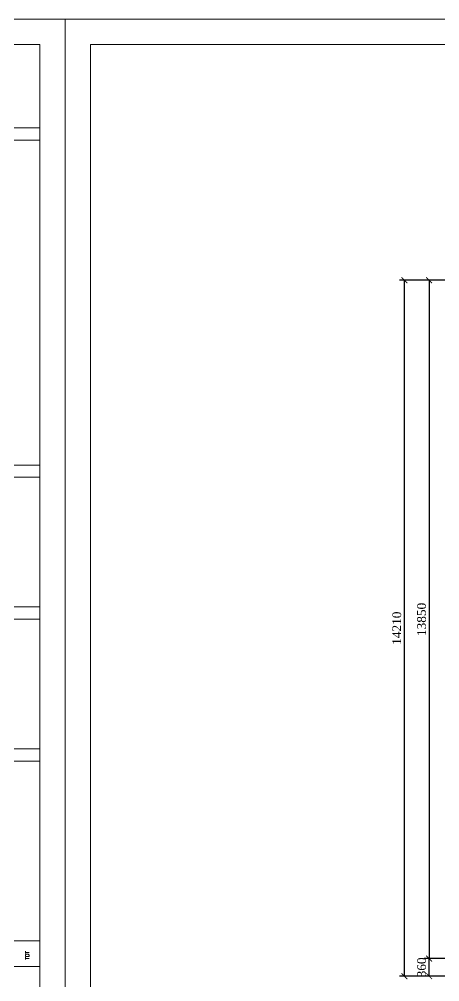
# Model space of a CAD drawing. Header units: millimetres. Extents: x -9564 to 494436, y -140371 to 4257.
# Drawn here: x 348.15 to 356.73, y 111.2 to 130.85 of the extents above; entities that cross this region are included whole.
import ezdxf
from ezdxf.enums import TextEntityAlignment as Align

# ---------------------------------------------------------------- set-up
doc = ezdxf.new("R2010")
doc.units = ezdxf.units.MM
doc.header["$MEASUREMENT"] = 0
doc.linetypes.add('DASHED2', pattern=[0.375, 0.25, -0.125])
doc.layers.get('DEFPOINTS').update_dxf_attribs({"lineweight": 18})
for name, color, linetype, lineweight in [('LEGEND', 1, 'DASHED2', 50), ('XR-KOP A3_MOZART$0$A-TXTKOP', 3, 'Continuous', 5), ('XR-KOP A3_MOZART$0$KOP-A1$0$A-GRSKOP', 1, 'Continuous', 5), ('XR-KOP A3_MOZART$0$KOP-A1$0$A-TXTKOP', 3, 'Continuous', 5)]:
    doc.layers.add(name, color=color, linetype=linetype, lineweight=lineweight)
doc.styles.add('HAND', font='ROMAND.SHX', dxfattribs={"width": 0.8, "height": 250})
doc.styles.add('style2', font='times.ttf', dxfattribs={"height": 0.18})
doc.styles.add('XR-KOP A3_MOZART$0$KOP-A1$0$ROMANS', font='romans.shx', dxfattribs={"height": 200})
doc.styles.add('XR-KOP A3_MOZART$0$ROMAND', font='romand.shx', dxfattribs={"height": 2, "bigfont": 'bigfont.shx'})
doc.dimstyles.new('ISO-25', dxfattribs={"dimtxt": 0.18, "dimasz": 0.12, "dimexe": 0.1, "dimexo": 0.1, "dimgap": 0.0625, "dimtad": 1, "dimtoh": 1, "dimdec": 0, "dimlfac": 1000, "dimtxsty": 'style2', "dimblk": 'ARCHTICK', "dimcen": 0.15, "dimclrd": 1, "dimclre": 1, "dimclrt": 4, "dimadec": 0, "dimazin": 0, "dimtfac": 1, "dimtdec": 0, "dimtmove": 0, "dimatfit": 3, "dimldrblk": 'OBLIQUE', "dimfxl": 1, "dimarcsym": 0})

# ---------------------------------------------------------------- blocks, each defined once
blk = doc.blocks.new('_ArchTick')
at = {"color": 0, "linetype": 'ByBlock', "const_width": 0.15}
blk.add_lwpolyline([(-0.5, -0.5), (0.5, 0.5)], dxfattribs=at)
blk = doc.blocks.new('*D289')
at = {"color": 1, "lineweight": -2, "transparency": 16777216}
for p, q in [((580.545, 153.901), (579.564, 153.901)), ((579.664, 153.541), (579.664, 153.901)), ((580.545, 153.541), (579.564, 153.541))]:
    blk.add_line(p, q, dxfattribs=at)
at = {"layer": 'DEFPOINTS', "color": 0, "transparency": 16777216}
for p in [(579.664, 153.901), (580.645, 153.901), (580.645, 153.541)]:
    blk.add_point(p, dxfattribs=at)
at = {"color": 1, "lineweight": -2, "transparency": 16777216, "xscale": 0.12, "yscale": 0.12, "zscale": 0.12}
for p, rotation in [((579.664, 153.901), 90), ((579.664, 153.541), 270)]:
    blk.add_blockref('_ArchTick', p, dxfattribs=dict(at, rotation=rotation))
at = {"color": 4, "transparency": 16777216, "insert": (579.51, 153.721), "char_height": 0.18, "attachment_point": 5, "rotation": 90, "style": 'style2'}
blk.add_mtext('360', dxfattribs=at)
blk = doc.blocks.new('_Oblique')
at = {"color": 0, "linetype": 'ByBlock', "lineweight": -2}
blk.add_line((-0.5, -0.5), (0.5, 0.5), dxfattribs=at)
blk = doc.blocks.new('*D177')
at = {"color": 1, "lineweight": -2, "transparency": 16777216}
for p, q in [((580.099, 167.751), (579.564, 167.751)), ((579.664, 167.751), (579.664, 153.901)), ((580.099, 153.901), (579.564, 153.901))]:
    blk.add_line(p, q, dxfattribs=at)
at = {"layer": 'DEFPOINTS', "color": 0, "transparency": 16777216}
for p in [(580.199, 167.751), (579.664, 153.901), (580.199, 153.901)]:
    blk.add_point(p, dxfattribs=at)
at = {"color": 1, "lineweight": -2, "transparency": 16777216, "xscale": 0.12, "yscale": 0.12, "zscale": 0.12}
for p, rotation in [((579.664, 167.751), 90), ((579.664, 153.901), 270)]:
    blk.add_blockref('_ArchTick', p, dxfattribs=dict(at, rotation=rotation))
at = {"color": 4, "transparency": 16777216, "insert": (579.51, 160.826), "char_height": 0.18, "attachment_point": 5, "rotation": 90, "style": 'style2'}
blk.add_mtext('13850', dxfattribs=at)
blk = doc.blocks.new('*D178')
at = {"color": 1, "lineweight": -2, "transparency": 16777216}
for p, q in [((579.564, 167.751), (579.058, 167.751)), ((579.158, 153.541), (579.158, 167.751)), ((579.564, 153.541), (579.058, 153.541))]:
    blk.add_line(p, q, dxfattribs=at)
at = {"layer": 'DEFPOINTS', "color": 0, "transparency": 16777216}
for p in [(579.158, 167.751), (579.664, 167.751), (579.664, 153.541)]:
    blk.add_point(p, dxfattribs=at)
at = {"color": 1, "lineweight": -2, "transparency": 16777216, "xscale": 0.12, "yscale": 0.12, "zscale": 0.12}
for p, rotation in [((579.158, 167.751), 90), ((579.158, 153.541), 270)]:
    blk.add_blockref('_ArchTick', p, dxfattribs=dict(at, rotation=rotation))
at = {"color": 4, "transparency": 16777216, "insert": (579.004, 160.646), "char_height": 0.18, "attachment_point": 5, "rotation": 90, "style": 'style2'}
blk.add_mtext('14210', dxfattribs=at)
blk = doc.blocks.new('hsdh')
at = {"layer": 'XR-KOP A3_MOZART$0$KOP-A1$0$A-GRSKOP', "linetype": 'Continuous', "lineweight": 5}
for p, q in [((140385, 80618), (145017, 80618)), ((140385, 74466), (145017, 74466)), ((140385, 74244), (145017, 74244)), ((140385, 71876), (145017, 71876)), ((140385, 71654), (145017, 71654)), ((140385, 69286), (145017, 69286)), ((140385, 69063), (145017, 69063)), ((140385, 65781), (145017, 65781)), ((140385, 65781), (145017, 65781)), ((140385, 65317), (145017, 65317))]:
    blk.add_line(p, q, dxfattribs=at)
at = {"layer": 'XR-KOP A3_MOZART$0$KOP-A1$0$A-GRSKOP', "color": 0, "linetype": 'Continuous', "lineweight": 5}
blk.add_lwpolyline([(145480, 82601), (107945, 82601), (107945, 56197), (145480, 56197)], close=True, dxfattribs=at)
at = {"layer": 'XR-KOP A3_MOZART$0$KOP-A1$0$A-GRSKOP', "color": 5, "linetype": 'Continuous', "lineweight": 5}
blk.add_lwpolyline([(145017, 82138), (108409, 82138), (108409, 56660), (145017, 56660)], close=True, dxfattribs=at)
at = {"layer": 'XR-KOP A3_MOZART$0$KOP-A1$0$A-GRSKOP', "linetype": 'Continuous', "lineweight": 5}
blk.add_lwpolyline([(145017, 80396), (140385, 80396)], dxfattribs=at)
at = {"layer": 'XR-KOP A3_MOZART$0$KOP-A1$0$A-TXTKOP', "lineweight": 5, "style": 'XR-KOP A3_MOZART$0$KOP-A1$0$ROMANS'}
blk.add_text('TDT', height=69.5, rotation=90, dxfattribs=at).set_placement((144822, 65440))
blk = doc.blocks.new('A$C2a879c63')
at = {"layer": 'LEGEND', "xscale": 0.00111896417510141, "yscale": 0.00111896417510141, "zscale": 0.00111896417510141}
for p in [(215.213, -62.8819), (257.213, -62.8819)]:
    blk.add_blockref('hsdh', p, dxfattribs=at)
at = {"color": 4, "style": 'HAND'}
for tag, height, rotation, p in [('DRY.WASHER', 0.054, 0, (11.9366, 24.9122)), ('PATIO', 0.135, 0, (20.9666, 21.5696)), ('GENSET', 0.135, 0, (18.2157, 17.1045)), ('PLANTERBOX', 0.135, 90, (22.169, 13.2959)), ('PLANTERBOX', 0.135, 0, (18.5224, 11.5633)), ('PATIO', 0.135, 0, (400.0395, 10.821)), ('CARPORT', 0.135, 0, (12.157, 9.7744)), ('CARPORT', 0.135, 0, (20.6202, 9.7744))]:
    blk.add_attdef(tag, text='', height=height, rotation=rotation, dxfattribs=at).set_placement(p, align=Align.MIDDLE)
at = {"layer": 'XR-KOP A3_MOZART$0$A-TXTKOP', "style": 'XR-KOP A3_MOZART$0$ROMAND'}
for tag, p in [('1:200', (37.0468, 3.1879)), ('1:100', (79.0468, 3.1879)), ('1:100', (121.0468, 3.1879)), ('1:100', (163.0468, 3.1879)), ('1:100', (205.0468, 3.1879)), ('1:100', (247.0468, 3.1879)), ('1:100', (289.0468, 3.1879)), ('1:100', (331.0468, 3.1879)), ('1:100', (373.0468, 3.1879)), ('1:100', (415.0468, 3.1879)), ('1:100', (457.0468, 3.1879)), ('1:100', (499.0468, 3.1879))]:
    blk.add_attdef(tag, text='', height=0.1296, dxfattribs=at).set_placement(p, align=Align.MIDDLE)
for base, p1, p2, picture, middle in [((384.9203, 24.2154), (385.4263, 10.0054), (385.4263, 24.2154), '*D178', (384.7663, 17.1104)), ((385.4263, 10.3654), (385.9614, 24.2154), (385.9614, 10.3654), '*D177', (385.2722, 17.2904))]:
    dim = blk.add_linear_dim(base=base, p1=p1, p2=p2, angle=90, dimstyle='ISO-25')
    dim.commit()
    dim.dimension.update_dxf_attribs({"geometry": picture, "text_midpoint": middle, "insert": (-194.2379, -143.5351)})
dim = blk.add_linear_dim(base=(385.4263, 10.3654), p1=(386.4075, 10.0054), p2=(386.4075, 10.3654), angle=90, dimstyle='ISO-25')
dim.commit()
dim.dimension.update_dxf_attribs({"geometry": '*D289', "text_midpoint": (385.4263, 10.1854), "dimtype": 128, "insert": (-194.2379, -143.5351)})

msp = doc.modelspace()

# ---------------------------------------------------------------- block references
msp.add_blockref('A$C2a879c63', (-28.9148, 101.3058))

doc.saveas('drawing.dxf')
